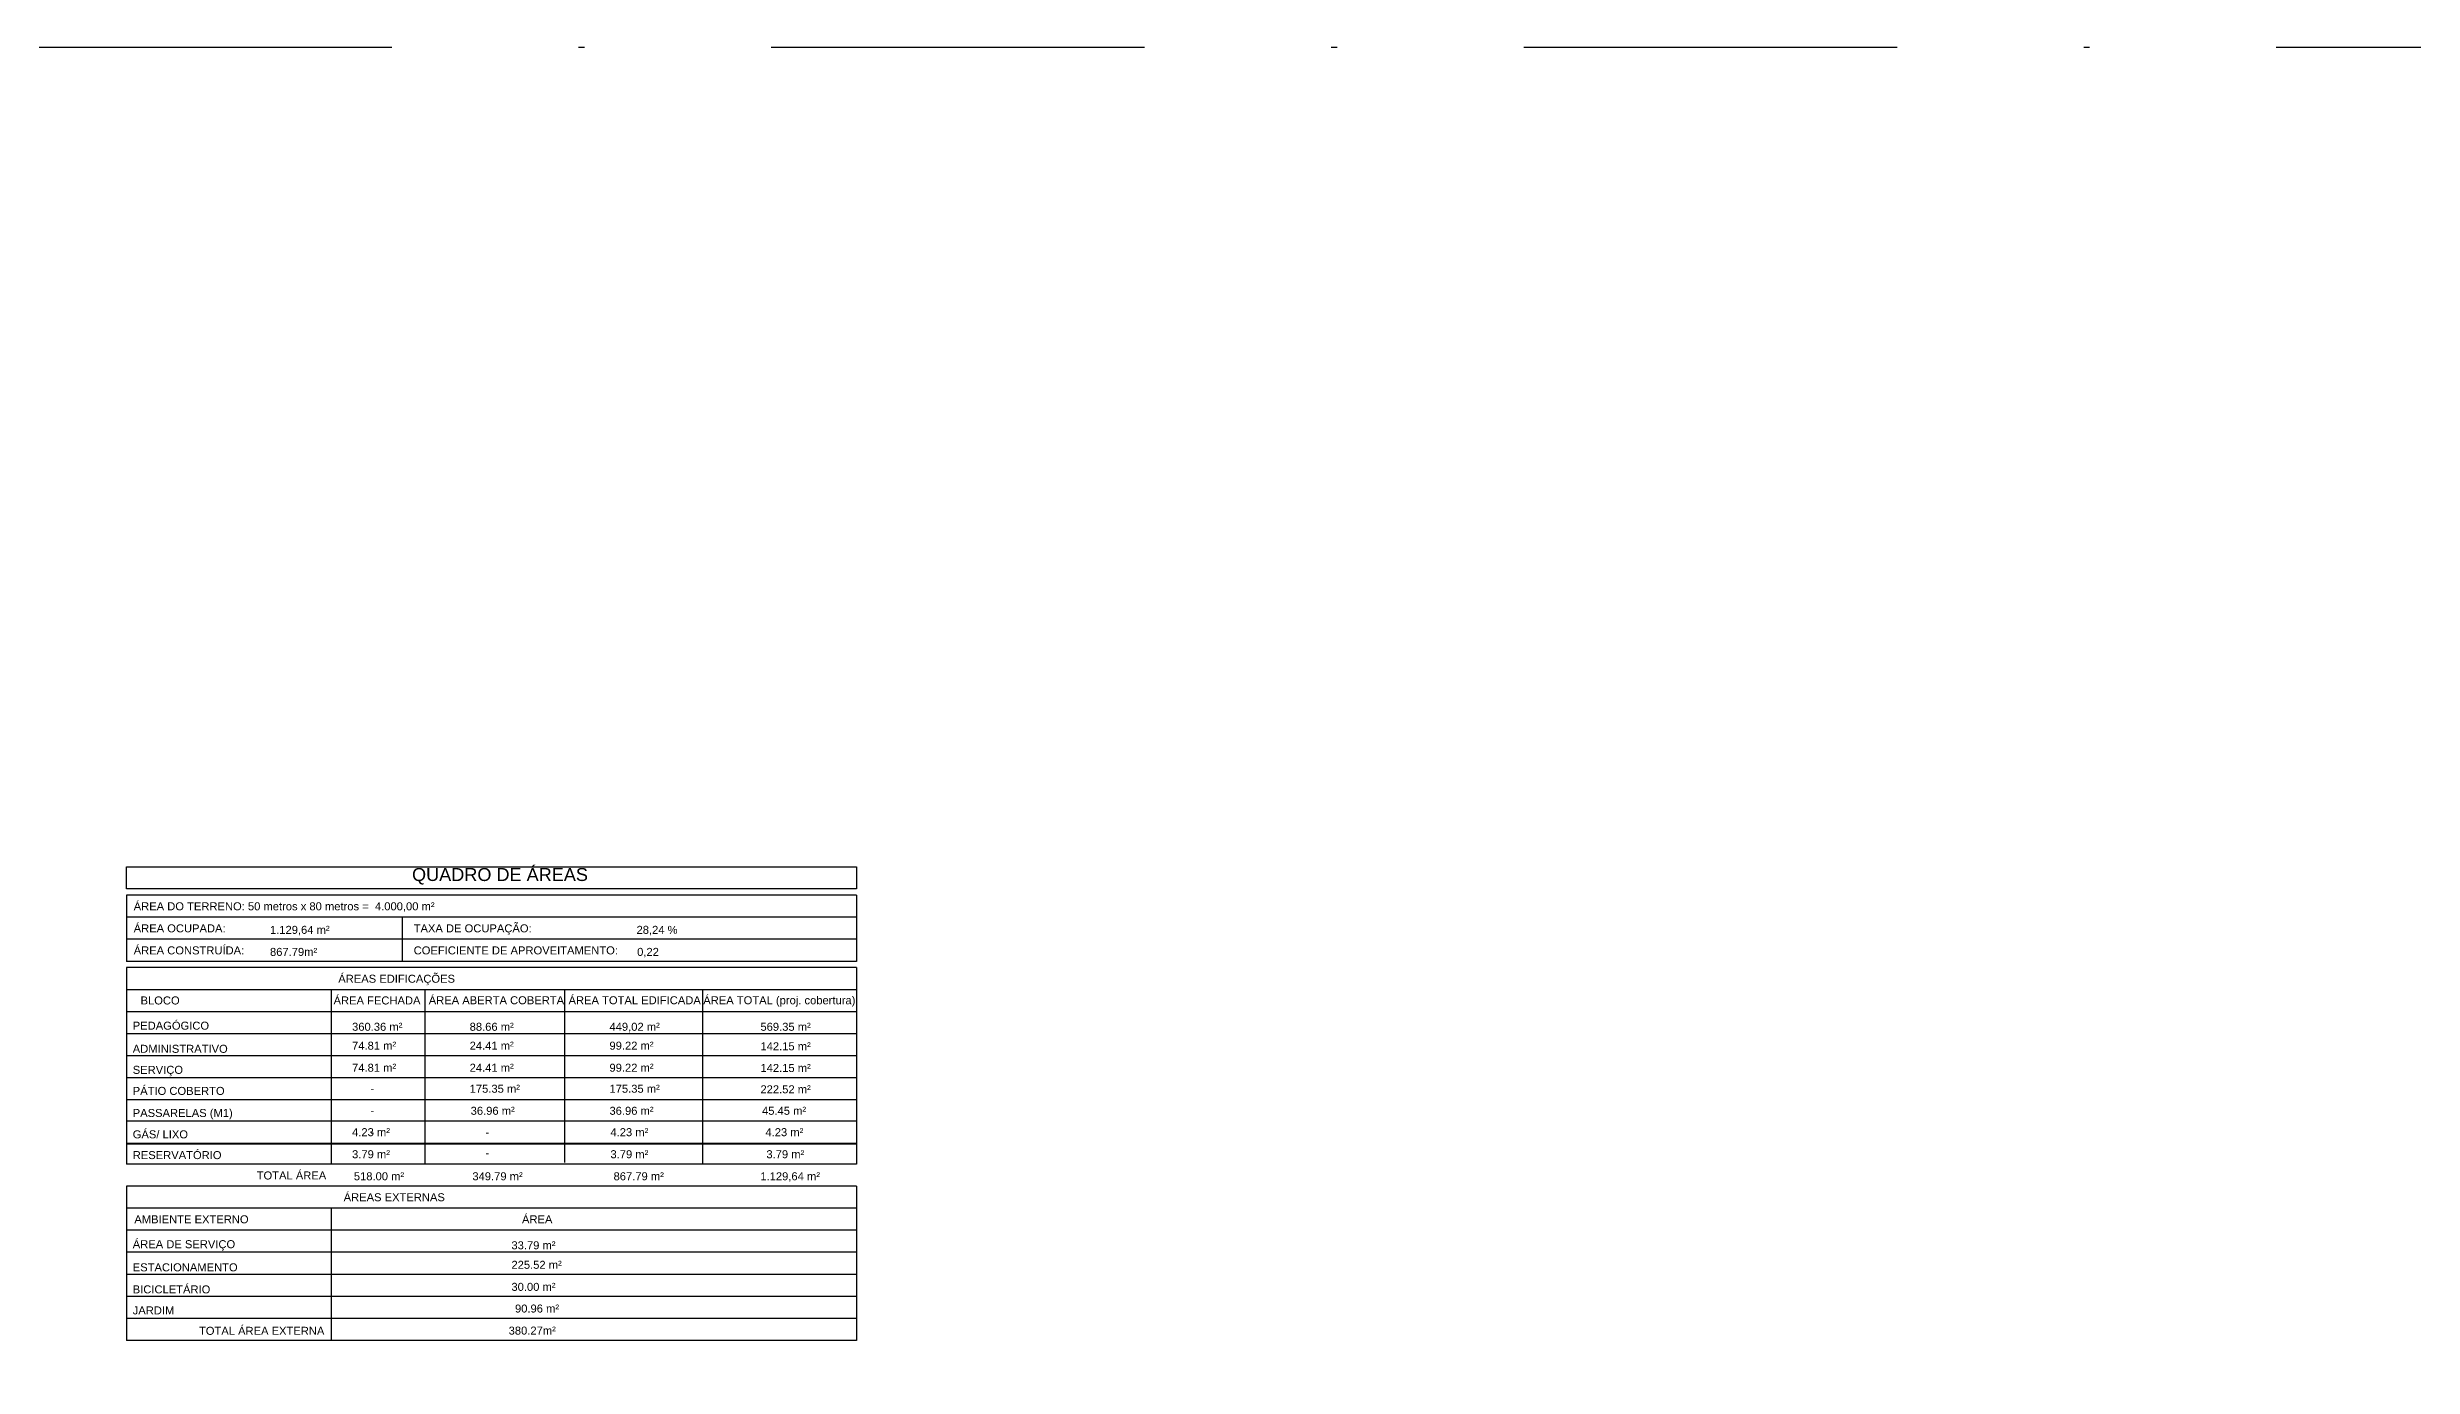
# Model space of a CAD drawing. Extents: x 386 to 569, y 47 to 136.
# Drawn here: x 488.94 to 529.17, y 113.47 to 135.91 of the extents above; entities that cross this region are included whole.
import ezdxf

# ---------------------------------------------------------------- set-up
doc = ezdxf.new("R2010")
doc.units = 0
doc.header["$LTSCALE"] = 0.005
doc.linetypes.add('DASHDOT', pattern=[25.4, 12.7, -6.35, 0, -6.35])
doc.layers.get('0').update_dxf_attribs({"linetype": 'CONTINUOUS'})
for name, color, linetype in [('ARQ-SMB-1_100', 1, 'CONTINUOUS'), ('ARQ-TXT-1_100', 2, 'CONTINUOUS'), ('PAREDE2', 140, 'CONTINUOUS')]:
    doc.layers.add(name, color=color, linetype=linetype)
doc.styles.add('STYLE1', font='arial.ttf', dxfattribs={"height": 0.2})

msp = doc.modelspace()

# ---------------------------------------------------------------- linework, layer by layer
at = {"linetype": 'DASHDOT', "ltscale": 100}
msp.add_lwpolyline([(386.05054, 135.90842), (569.40552, 135.90842), (569.40552, 46.57702), (386.05054, 46.57702)], close=True, dxfattribs=at)
at = {"layer": 'ARQ-SMB-1_100', "color": 1}
for p, q in [((502.70019, 121.48638), (490.28294, 121.48638)), ((490.28294, 121.48638), (490.28294, 120.36138)), ((502.70019, 121.11138), (490.28294, 121.11138)), ((494.97613, 121.11138), (494.97613, 120.36138)), ((502.70019, 121.48638), (502.70019, 120.36138)), ((502.70019, 120.73638), (490.28294, 120.73638)), ((502.70019, 120.36138), (490.28294, 120.36138)), ((502.70019, 120.25424), (490.28294, 120.25424)), ((490.28294, 120.25424), (490.28294, 116.91242)), ((502.70019, 120.25424), (502.70019, 116.91242)), ((502.70019, 119.87924), (490.28294, 119.87924)), ((502.70019, 119.50424), (490.28294, 119.50424)), ((493.76657, 119.87924), (493.76657, 116.91242)), ((495.35739, 119.87924), (495.35739, 116.91242)), ((497.73547, 119.87924), (497.73547, 116.93984)), ((500.08152, 119.87924), (500.08152, 116.91242)), ((502.70019, 119.12924), (490.28294, 119.12924)), ((502.70019, 118.75424), (490.28294, 118.75424)), ((502.70019, 118.37924), (490.28294, 118.37924)), ((502.70019, 118.00424), (490.28294, 118.00424)), ((502.70019, 117.6403), (490.28294, 117.6403)), ((502.70019, 117.2653), (490.28294, 117.2653)), ((502.70019, 117.25424), (490.28294, 117.25424)), ((502.70019, 116.91242), (490.28294, 116.91242)), ((502.70019, 116.53742), (490.28294, 116.53742)), ((490.28294, 116.53742), (490.28294, 113.91242)), ((502.70019, 116.53742), (502.70019, 113.91242)), ((493.76657, 116.16242), (490.28294, 116.16242)), ((493.76657, 116.16242), (493.76657, 113.91242)), ((502.70019, 116.16242), (493.76657, 116.16242)), ((502.70019, 115.78742), (490.28294, 115.78742)), ((502.70019, 115.41242), (490.28294, 115.41242)), ((502.70019, 115.03742), (490.28294, 115.03742)), ((502.70019, 114.66242), (490.28294, 114.66242)), ((502.70019, 114.28742), (490.28294, 114.28742)), ((502.70019, 113.91242), (490.28294, 113.91242))]:
    msp.add_line(p, q, dxfattribs=at)
msp.add_lwpolyline([(490.28294, 121.96852), (502.70019, 121.96852), (502.70019, 121.59352), (490.28294, 121.59352), (490.28294, 121.96852)], dxfattribs=at)

# ---------------------------------------------------------------- texts
at = {"layer": 'ARQ-TXT-1_100', "char_height": 0.13608, "attachment_point": 1, "style": 'STYLE1'}
for s, insert, width in [('{\\C4;ÁREA DO TERRENO: 50 metros x 80 metros =  4.000,00 m²}', (490.40735, 121.36582), 7.0170578), ('{\\C4;ÁREA OCUPADA: }', (490.40735, 120.99082), 8.618434), ('{\\C4;TAXA DE OCUPAÇÃO: }', (495.1698, 120.99082), 8.618434), ('{\\C4;ÁREA CONSTRUÍDA: }', (490.40735, 120.61582), 8.618434), ('{\\C4;COEFICIENTE DE APROVEITAMENTO: }', (495.1698, 120.61582), 8.618434), ('{\\C4;ÁREAS EDIFICAÇÕES}', (493.88731, 120.13368), 8.618434), ('{\\C4;BLOCO}', (490.52401, 119.76434), 8.618434), ('{\\C4;ÁREA FECHADA }', (493.80701, 119.76434), 8.618434), ('{\\C4;ÁREA ABERTA COBERTA}', (495.42589, 119.76747), 8.618434), ('{\\C4;ÁREA TOTAL EDIFICADA}', (497.80398, 119.76747), 8.618434), ('{\\C4;ÁREA TOTAL (proj. cobertura)}', (500.09562, 119.76747), 8.618434), ('{\\C4;ÁREAS EXTERNAS}', (493.97868, 116.41687), 8.618434), ('{\\C4;AMBIENTE EXTERNO}', (490.41867, 116.04187), 8.618434), ('{\\C4;ÁREA}', (497.01218, 116.04187), 8.618434)]:
    msp.add_mtext(s, dxfattribs=dict(at, insert=insert, width=width))
for s, width, insert in [('1.129,64 m²', 49.4804923, (492.72583, 120.9652)), ('28,24 %', 49.4804923, (498.9609, 120.9652)), ('867.79m²', 49.4804923, (492.72583, 120.5902)), ('0,22', 49.4804923, (498.97084, 120.5902)), ('PEDAGÓGICO', 49.4804923, (490.39126, 119.3353)), ('360.36 m²', 49.4804923, (494.12192, 119.31679)), ('88.66 m²', 49.4804923, (496.12207, 119.31679)), ('449,02 m²', 49.4804923, (498.50016, 119.31679)), ('569.35 m²', 49.4804923, (501.06825, 119.31679)), ('ADMINISTRATIVO', 49.4804923, (490.39126, 118.94179)), ('74.81 m²', 49.4804923, (494.12192, 118.99515)), ('24.41 m²', 49.4804923, (496.12207, 118.99515)), ('99.22 m²', 49.4804923, (498.50016, 118.99515)), ('142.15 m²', 49.4804923, (501.06825, 118.98471)), ('SERVIÇO', 49.4804923, (490.39126, 118.58417)), ('74.81 m²', 49.4804923, (494.12192, 118.62015)), ('24.41 m²', 49.4804923, (496.12207, 118.62015)), ('99.22 m²', 49.4804923, (498.50016, 118.62015)), ('142.15 m²', 49.4804923, (501.06825, 118.61584)), ('PÁTIO COBERTO', 49.4804923, (490.39126, 118.22568)), ('-', 49.4804923, (494.43484, 118.2627)), ('175.35 m²', 49.4804923, (496.12207, 118.2627)), ('36.96 m²', 49.4804923, (496.13906, 117.8877)), ('36.96 m²', 49.4804923, (498.50016, 117.8877)), ('175.35 m²', 49.4804923, (498.50016, 118.2627)), ('222.52 m²', 49.4804923, (501.06825, 118.2531)), ('45.45 m²', 49.4804923, (501.09488, 117.8877)), ('GÁS/ LIXO', 49.4804923, (490.39126, 117.48674)), ('PASSARELAS (M1)', 49.4804923, (490.39126, 117.85068)), ('4.23 m²', 49.4804923, (494.12192, 117.52376)), ('-', 49.4804923, (494.43484, 117.8877)), ('4.23 m²', 49.4804923, (498.5169, 117.52376)), ('4.23 m²', 49.4804923, (501.15335, 117.52376)), ('RESERVATÓRIO', 49.4804923, (490.39126, 117.13387)), ('3.79 m²', 49.4804923, (494.12192, 117.14876)), ('-', 49.4804923, (494.43484, 117.52376)), ('-', 49.4804923, (496.39188, 117.52376)), ('-', 49.4804923, (496.39188, 117.17088)), ('3.79 m²', 49.4804923, (498.5169, 117.14876)), ('3.79 m²', 49.4804923, (501.16932, 117.14876)), ('TOTAL ÁREA ', 2.6123489, (492.49973, 116.78738)), ('518.00 m²', 49.4804923, (494.152, 116.77376)), ('349.79 m²', 49.4804923, (496.16844, 116.77376)), ('867.79 m²', 49.4804923, (498.56996, 116.77376)), ('1.129,64 m²', 49.4804923, (501.06669, 116.77376)), ('ÁREA DE SERVIÇO', 49.4804923, (490.39126, 115.61849)), ('33.79 m²', 49.4804923, (496.83263, 115.59998)), ('ESTACIONAMENTO', 49.4804923, (490.39126, 115.22498)), ('225.52 m²', 49.4804923, (496.83263, 115.26789)), ('BICICLETÁRIO', 49.4804923, (490.39126, 114.84998)), ('30.00 m²', 49.4804923, (496.83263, 114.89289)), ('JARDIM', 49.4804923, (490.39126, 114.49236)), ('90.96 m²', 49.4804923, (496.89314, 114.52402)), ('TOTAL ÁREA EXTERNA  ', 2.6123489, (491.51767, 114.14502)), ('380.27m²', 49.4804923, (496.78495, 114.14876))]:
    msp.add_mtext_dynamic_manual_height_columns(s, width=width, gutter_width=0.5, heights=[0], dxfattribs=dict(at, insert=insert))
at = {"layer": 'PAREDE2', "color": 4, "insert": (495.1416, 121.94823), "char_height": 0.22032, "width": 8.618434, "attachment_point": 1, "style": 'STYLE1'}
msp.add_mtext('{\\C4;QUADRO DE ÁREAS}', dxfattribs=at)

doc.saveas('drawing.dxf')
